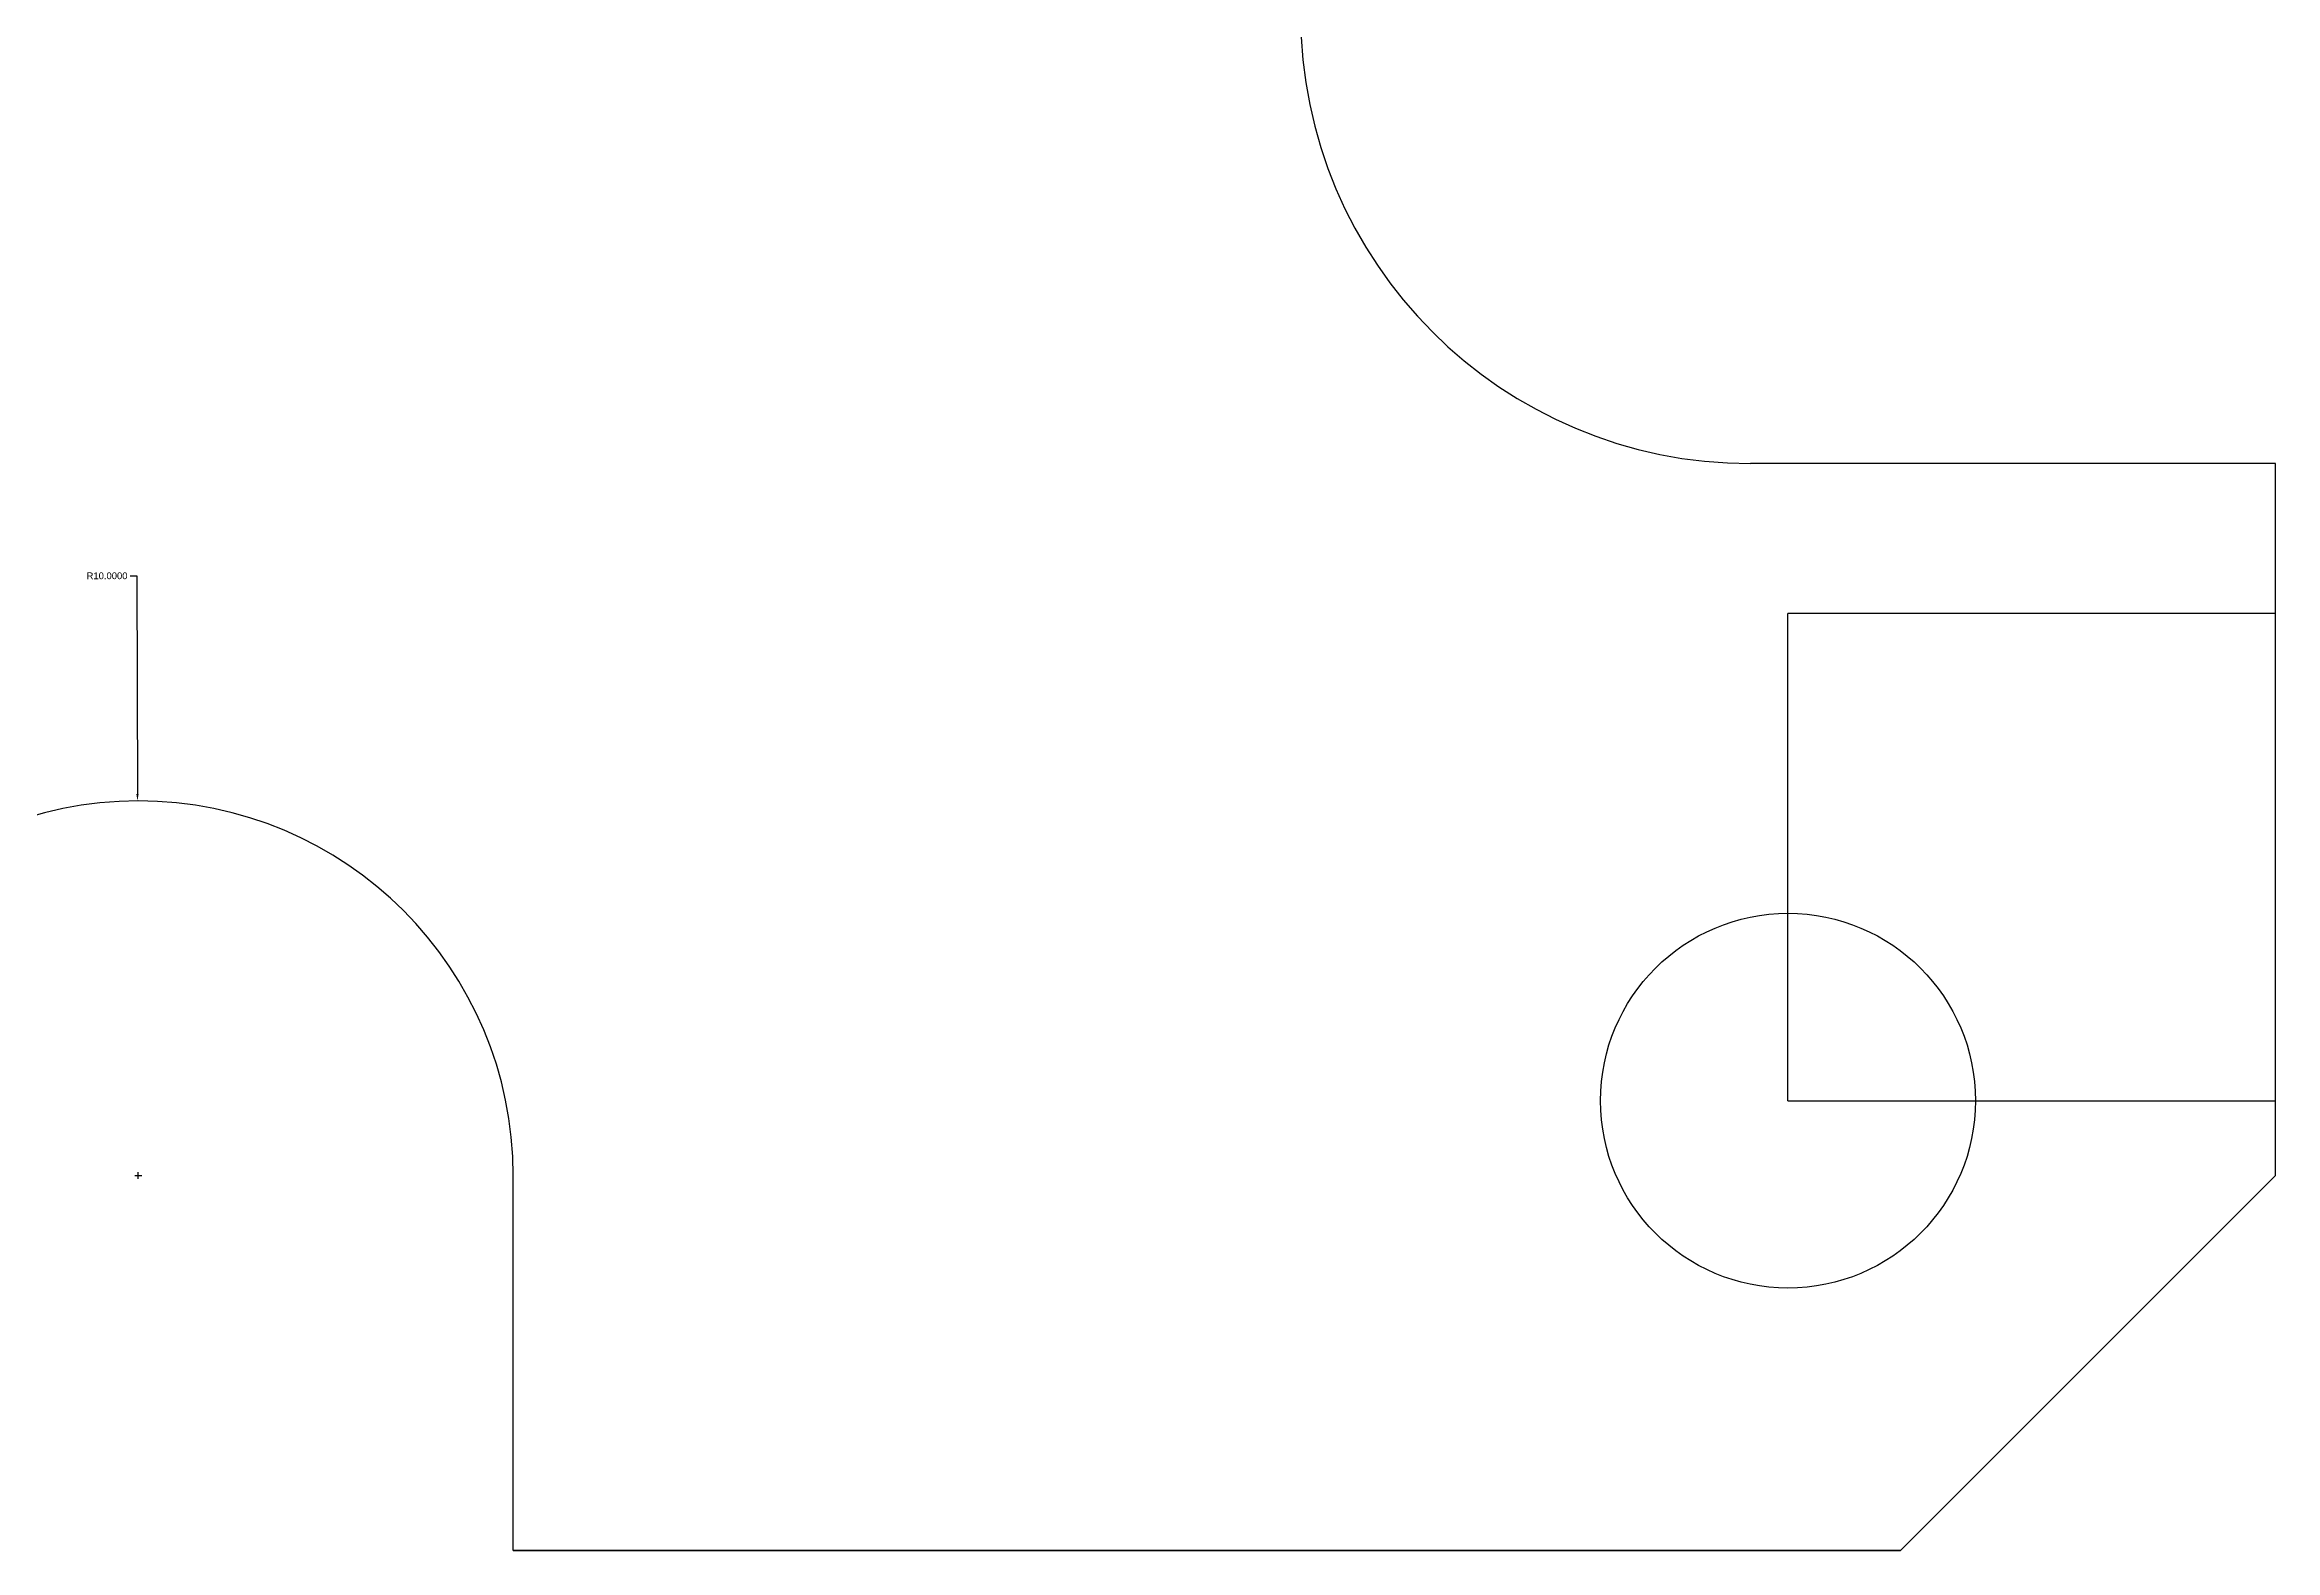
# Model space of a CAD drawing. Header units: inches. Extents: x 34 to 355, y -38 to 174.
# Drawn here: x 295.6 to 355.1, y 92.3 to 132.5 of the extents above; entities that cross this region are included whole.
import ezdxf

# ---------------------------------------------------------------- set-up
doc = ezdxf.new("R2010")
doc.units = ezdxf.units.IN
doc.header["$MEASUREMENT"] = 0
doc.layers.get('Defpoints').update_dxf_attribs({"color": 10})
doc.styles.get("Standard").update_dxf_attribs({"font": 'arial.ttf'})
doc.dimstyles.get("Standard").update_dxf_attribs({"dimtxt": 0.18, "dimasz": 0.18, "dimexe": 0.18, "dimexo": 0.0625, "dimgap": 0.09, "dimtad": 0, "dimtih": 1, "dimtoh": 1, "dimdec": 4, "dimzin": 0, "dimdsep": 46, "dimtxsty": 'Standard', "dimcen": 0.09, "dimadec": 0, "dimazin": 0, "dimtfac": 1, "dimtdec": 4, "dimtofl": 0, "dimtmove": 0, "dimatfit": 3, "dimfxl": 1, "dimtolj": 1, "dimtzin": 0, "dimarcsym": 0})

# ---------------------------------------------------------------- blocks, each defined once
blk = doc.blocks.new('*D17')
at = {"color": 0, "lineweight": -2, "transparency": 16777216}
for p, q in [((297.863, 118.278), (298.043, 118.278)), ((298.043, 118.278), (298.056, 112.454)), ((298.078, 102.184), (298.078, 102.364)), ((297.988, 102.274), (298.168, 102.274))]:
    blk.add_line(p, q, dxfattribs=at)
at = {"color": 0, "transparency": 16777216}
blk.add_solid([(298.086, 112.454), (298.026, 112.453), (298.056, 112.274)], dxfattribs=at)
at = {"layer": 'Defpoints', "color": 0, "transparency": 16777216}
for p in [(298.056, 112.274), (298.078, 102.274)]:
    blk.add_point(p, dxfattribs=at)
at = {"color": 0, "transparency": 16777216, "insert": (297.244, 118.278), "char_height": 0.18, "attachment_point": 5}
blk.add_mtext('\\A1;R10.0000', dxfattribs=at)

msp = doc.modelspace()

# ---------------------------------------------------------------- linework, layer by layer
for p, q in [((355.07846, 121.27357), (341.07846, 121.27357)), ((355.07846, 102.27357), (355.07846, 121.27357)), ((355.07846, 102.27357), (355.07846, 121.27357)), ((355.07846, 104.27357), (355.07846, 117.27357)), ((355.07846, 102.27357), (355.07846, 104.27357)), ((308.07846, 92.27357), (308.07846, 102.27357)), ((345.07846, 92.27357), (308.07846, 92.27357))]:
    msp.add_line(p, q)
at = {"color": 18, "true_color": 0x000000}
for p, q in [((355.07846, 117.27357), (342.07846, 117.27357)), ((342.07846, 104.27357), (342.07846, 117.27357)), ((342.07846, 104.27357), (355.07846, 104.27357))]:
    msp.add_line(p, q, dxfattribs=at)
msp.add_lwpolyline([(308.07846, 92.27357), (345.07846, 92.27357), (355.07846, 102.27357), (355.07846, 121.27357)])
msp.add_circle((342.07846, 104.27357), 5)
for centre, radius, start, end in [((341.07846, 133.27357), 12, 90, 270), ((298.07846, 102.27357), 10, 0, 180)]:
    msp.add_arc(centre, radius, start, end)

# ---------------------------------------------------------------- dimensions: what is measured, and where the dimension line sits
dim = msp.add_radius_dim(center=(298.07846, 102.27357), mpoint=(298.05623, 112.27354), dimstyle='Standard', dxfattribs=at)
dim.commit()
dim.dimension.update_dxf_attribs({"geometry": '*D17', "text_midpoint": (297.24351, 118.27818), "dimtype": 164})

doc.saveas('drawing.dxf')
